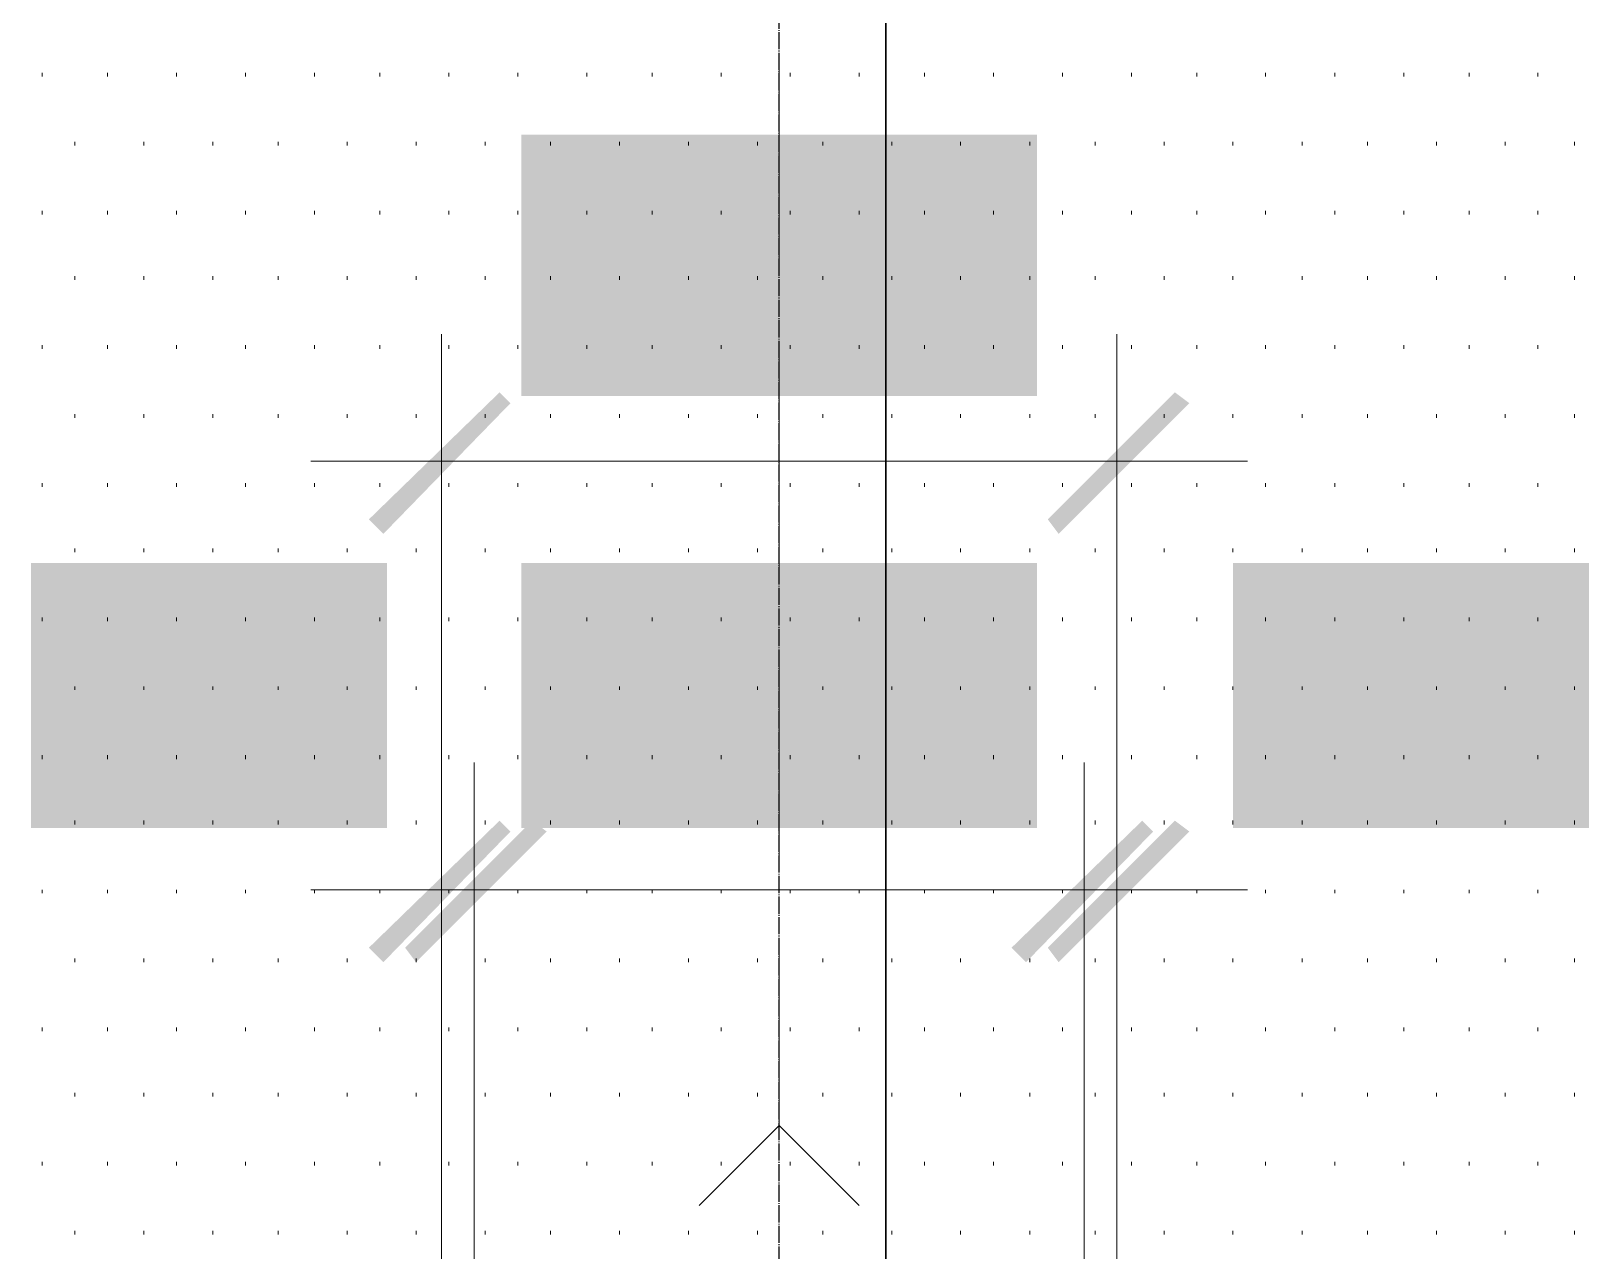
# Model space of a CAD drawing. Header units: millimetres. Extents: x -383313 to -161684, y -117025 to 99224.
# Drawn here: x -326386 to -324570, y -16726 to -15304 of the extents above; entities that cross this region are included whole.
import ezdxf

# ---------------------------------------------------------------- set-up
doc = ezdxf.new("R2010")
doc.units = ezdxf.units.MM
doc.header["$MEASUREMENT"] = 0
doc.linetypes.add('PS-GOST2.303 5', pattern=[24, 20, -1.5, 1, -1.5])
doc.layers.add('001__КОНСТРУКТИВ__Стены наружные', color=7, linetype='Continuous', lineweight=30)
for name, color, linetype in [('PDF_Geometry', 7, 'Continuous'), ('PDF_Solid Fills', 7, 'Continuous'), ('PS_Оси', 5, 'PS-GOST2.303 5')]:
    doc.layers.add(name, color=color, linetype=linetype)

# ---------------------------------------------------------------- blocks, each defined once
blk = doc.blocks.new('A$Cf5759c35')
at = {"layer": 'PDF_Solid Fills'}
for points in [[(32943.6, 2815.2), (32943.6, 2815.2), (32922.5, 2815.2), (32914, 2810.9), (32909.8, 2810.9), (32901.3, 2806.7), (32897.1, 2802.5), (32892.8, 2798.2), (32888.6, 2794), (32947.9, 2789.8), (32952.1, 2789.8), (32960.6, 2789.8), (32964.8, 2785.5), (32969, 2785.5), (32977.5, 2781.3), (32981.7, 2777.1), (32981.7, 2772.8), (32986, 2768.6), (32990.2, 2760.1), (32994.4, 2755.9), (32994.4, 2747.4), (32994.4, 2743.2), (32994.4, 2734.7), (32994.4, 2730.5), (32994.4, 2722), (32994.4, 2713.6), (32990.2, 2709.3), (32990.2, 2700.9), (32986, 2696.6), (32981.7, 2692.4), (32977.5, 2688.2), (32973.3, 2683.9), (32998.7, 2683.9), (32998.7, 2675.5), (32998.7, 2675.5), (32998.7, 2667), (32998.7, 2658.5), (32998.7, 2654.3), (32994.4, 2645.8), (32994.4, 2637.4), (32994.4, 2637.4), (32990.2, 2628.9), (32990.2, 2620.4), (32986, 2616.2), (32981.7, 2612), (32981.7, 2607.7), (32977.5, 2603.5), (32969, 2595), (32964.8, 2590.8), (32960.6, 2590.8), (32956.3, 2586.6), (32947.9, 2586.6), (32939.4, 2586.6), (32998.7, 2582.3), (33002.9, 2586.6), (33007.1, 2595), (33011.4, 2599.3), (33011.4, 2607.7), (33015.6, 2612), (33019.8, 2620.4), (33019.8, 2620.4), (33019.8, 2624.7), (33024.1, 2628.9), (33024.1, 2637.4), (33024.1, 2641.6), (33028.3, 2650.1), (33028.3, 2654.3), (33028.3, 2662.8), (33028.3, 2671.2), (33028.3, 2679.7), (33028.3, 2688.2), (33028.3, 2696.6), (33028.3, 2696.6), (33028.3, 2705.1), (33028.3, 2713.6), (33028.3, 2722), (33028.3, 2730.5), (33028.3, 2739), (33024.1, 2743.2), (33024.1, 2751.7), (33024.1, 2755.9), (33019.8, 2760.1), (33019.8, 2764.4), (33019.8, 2768.6), (33015.6, 2772.8), (33011.4, 2781.3), (33007.1, 2785.5), (33002.9, 2789.8), (32998.7, 2794), (32994.4, 2798.2), (32990.2, 2802.5), (32981.7, 2806.7), (32977.5, 2810.9), (32969, 2810.9), (32964.8, 2815.2), (32956.3, 2815.2), (32952.1, 2815.2)], [(33142.6, 2815.2), (33142.6, 2815.2), (33117.2, 2815.2), (33113, 2810.9), (33108.7, 2810.9), (33100.3, 2806.7), (33096, 2802.5), (33096, 2802.5), (33091.8, 2798.2), (33087.6, 2789.8), (33142.6, 2789.8), (33142.6, 2789.8), (33151.1, 2789.8), (33155.3, 2789.8), (33163.8, 2785.5), (33168, 2781.3), (33172.2, 2777.1), (33176.5, 2768.6), (33176.5, 2768.6), (33180.7, 2764.4), (33180.7, 2760.1), (33184.9, 2755.9), (33184.9, 2751.7), (33184.9, 2747.4), (33189.2, 2739), (33189.2, 2730.5), (33189.2, 2726.3), (33189.2, 2717.8), (33189.2, 2709.3), (33189.2, 2696.6), (33189.2, 2688.2), (33189.2, 2688.2), (33189.2, 2675.5), (33189.2, 2667), (33189.2, 2658.5), (33189.2, 2650.1), (33189.2, 2645.8), (33189.2, 2637.4), (33184.9, 2628.9), (33184.9, 2624.7), (33184.9, 2620.4), (33180.7, 2616.2), (33180.7, 2612), (33176.5, 2607.7), (33176.5, 2603.5), (33172.2, 2599.3), (33163.8, 2595), (33159.5, 2590.8), (33155.3, 2586.6), (33146.8, 2586.6), (33142.6, 2586.6), (33087.6, 2582.3), (33091.8, 2578.1), (33096, 2573.9), (33100.3, 2569.6), (33108.7, 2569.6), (33113, 2565.4), (33121.4, 2565.4), (33125.7, 2561.2), (33134.1, 2561.2), (33142.6, 2561.2), (33142.6, 2561.2), (33151.1, 2561.2), (33155.3, 2561.2), (33163.8, 2565.4), (33168, 2565.4), (33176.5, 2569.6), (33180.7, 2573.9), (33184.9, 2573.9), (33189.2, 2578.1), (33193.4, 2582.3), (33197.6, 2586.6), (33201.9, 2590.8), (33206.1, 2599.3), (33206.1, 2603.5), (33210.3, 2612), (33214.6, 2616.2), (33214.6, 2620.4), (33214.6, 2624.7), (33218.8, 2628.9), (33218.8, 2637.4), (33218.8, 2641.6), (33218.8, 2650.1), (33223, 2658.5), (33223, 2662.8), (33223, 2671.2), (33223, 2679.7), (33223, 2688.2), (33223, 2692.4), (33223, 2700.9), (33223, 2709.3), (33223, 2717.8), (33223, 2722), (33218.8, 2730.5), (33218.8, 2734.7), (33218.8, 2743.2), (33218.8, 2747.4), (33214.6, 2755.9), (33214.6, 2760.1), (33210.3, 2768.6), (33206.1, 2772.8), (33206.1, 2781.3), (33201.9, 2785.5), (33201.9, 2785.5), (33197.6, 2789.8), (33193.4, 2794), (33189.2, 2802.5), (33180.7, 2806.7), (33176.5, 2806.7), (33176.5, 2810.9), (33168, 2810.9), (33163.8, 2815.2), (33155.3, 2815.2), (33146.8, 2815.2)], [(32833.6, 2810.9), (32672.7, 2810.9), (32672.7, 2781.3), (32795.5, 2781.3), (32791.2, 2781.3), (32791.2, 2777.1), (32787, 2772.8), (32782.8, 2764.4), (32778.5, 2760.1), (32774.3, 2755.9), (32770.1, 2747.4), (32765.8, 2743.2), (32761.6, 2739), (32757.4, 2730.5), (32753.1, 2722), (32748.9, 2717.8), (32748.9, 2713.6), (32744.7, 2709.3), (32744.7, 2700.9), (32740.4, 2696.6), (32736.2, 2688.2), (32736.2, 2683.9), (32732, 2675.5), (32727.7, 2671.2), (32727.7, 2662.8), (32723.5, 2658.5), (32723.5, 2650.1), (32719.3, 2641.6), (32719.3, 2637.4), (32719.3, 2633.1), (32715, 2624.7), (32715, 2616.2), (32710.8, 2612), (32710.8, 2603.5), (32710.8, 2595), (32710.8, 2590.8), (32706.6, 2582.3), (32706.6, 2578.1), (32706.6, 2569.6), (32706.6, 2565.4), (32740.4, 2565.4), (32740.4, 2565.4), (32740.4, 2573.9), (32740.4, 2582.3), (32740.4, 2586.6), (32740.4, 2595), (32744.7, 2603.5), (32744.7, 2607.7), (32744.7, 2616.2), (32748.9, 2620.4), (32748.9, 2628.9), (32748.9, 2633.1), (32753.1, 2637.4), (32753.1, 2645.8), (32757.4, 2650.1), (32757.4, 2658.5), (32761.6, 2662.8), (32761.6, 2671.2), (32765.8, 2675.5), (32770.1, 2683.9), (32770.1, 2688.2), (32774.3, 2696.6), (32778.5, 2700.9), (32778.5, 2709.3), (32782.8, 2713.6), (32787, 2722), (32791.2, 2726.3), (32795.5, 2734.7), (32799.7, 2739), (32803.9, 2747.4), (32808.2, 2751.7), (32808.2, 2760.1), (32812.4, 2764.4), (32816.6, 2768.6), (32820.9, 2772.8), (32825.1, 2781.3), (32829.3, 2785.5), (32833.6, 2789.8)], [(32888.6, 2794), (32884.4, 2789.8), (32880.1, 2785.5), (32875.9, 2777.1), (32871.7, 2772.8), (32871.7, 2768.6), (32867.4, 2760.1), (32867.4, 2755.9), (32867.4, 2747.4), (32863.2, 2739), (32863.2, 2730.5), (32863.2, 2726.3), (32867.4, 2722), (32867.4, 2713.6), (32867.4, 2705.1), (32871.7, 2700.9), (32871.7, 2692.4), (32875.9, 2688.2), (32880.1, 2683.9), (32880.1, 2675.5), (32884.4, 2671.2), (32947.9, 2675.5), (32939.4, 2675.5), (32935.2, 2679.7), (32926.7, 2679.7), (32922.5, 2683.9), (32918.2, 2688.2), (32909.8, 2692.4), (32909.8, 2692.4), (32905.5, 2696.6), (32901.3, 2705.1), (32901.3, 2709.3), (32897.1, 2717.8), (32897.1, 2722), (32897.1, 2730.5), (32897.1, 2739), (32897.1, 2743.2), (32901.3, 2751.7), (32901.3, 2755.9), (32905.5, 2764.4), (32905.5, 2768.6), (32909.8, 2772.8), (32918.2, 2781.3), (32922.5, 2785.5), (32926.7, 2785.5), (32935.2, 2789.8), (32939.4, 2789.8), (32947.9, 2789.8)], [(33087.6, 2789.8), (33083.3, 2785.5), (33079.1, 2781.3), (33074.9, 2772.8), (33070.6, 2768.6), (33070.6, 2760.1), (33066.4, 2760.1), (33066.4, 2751.7), (33066.4, 2747.4), (33062.2, 2739), (33062.2, 2734.7), (33062.2, 2726.3), (33062.2, 2722), (33062.2, 2713.6), (33062.2, 2705.1), (33057.9, 2696.6), (33057.9, 2688.2), (33057.9, 2683.9), (33057.9, 2675.5), (33062.2, 2667), (33062.2, 2658.5), (33062.2, 2650.1), (33062.2, 2641.6), (33062.2, 2637.4), (33066.4, 2628.9), (33066.4, 2624.7), (33070.6, 2616.2), (33070.6, 2612), (33074.9, 2607.7), (33074.9, 2599.3), (33079.1, 2595), (33083.3, 2590.8), (33083.3, 2586.6), (33087.6, 2582.3), (33142.6, 2586.6), (33138.4, 2586.6), (33134.1, 2586.6), (33125.7, 2590.8), (33121.4, 2590.8), (33117.2, 2595), (33108.7, 2599.3), (33104.5, 2607.7), (33104.5, 2607.7), (33104.5, 2612), (33100.3, 2616.2), (33100.3, 2620.4), (33096, 2624.7), (33096, 2633.1), (33096, 2637.4), (33091.8, 2645.8), (33091.8, 2654.3), (33091.8, 2662.8), (33091.8, 2671.2), (33091.8, 2679.7), (33091.8, 2688.2), (33091.8, 2696.6), (33091.8, 2705.1), (33091.8, 2713.6), (33091.8, 2722), (33091.8, 2730.5), (33096, 2734.7), (33096, 2743.2), (33096, 2747.4), (33100.3, 2755.9), (33100.3, 2760.1), (33104.5, 2764.4), (33104.5, 2768.6), (33108.7, 2772.8), (33113, 2777.1), (33117.2, 2781.3), (33121.4, 2785.5), (33125.7, 2789.8), (33134.1, 2789.8), (33142.6, 2789.8)], [(32973.3, 2683.9), (32964.8, 2679.7), (32952.1, 2679.7), (32947.9, 2675.5), (32884.4, 2671.2), (32888.6, 2671.2), (32897.1, 2667), (32901.3, 2662.8), (32905.5, 2658.5), (32914, 2654.3), (32918.2, 2654.3), (32926.7, 2650.1), (32930.9, 2650.1), (32939.4, 2650.1), (32939.4, 2650.1), (32947.9, 2650.1), (32956.3, 2650.1), (32960.6, 2654.3), (32969, 2654.3), (32973.3, 2658.5), (32973.3, 2658.5), (32981.7, 2662.8), (32986, 2667), (32990.2, 2671.2), (32994.4, 2675.5), (32998.7, 2683.9)], [(32897.1, 2624.7), (32871.7, 2624.7), (32871.7, 2612), (32875.9, 2603.5), (32875.9, 2599.3), (32880.1, 2590.8), (32884.4, 2586.6), (32888.6, 2582.3), (32892.8, 2578.1), (32892.8, 2573.9), (32901.3, 2569.6), (32905.5, 2569.6), (32909.8, 2565.4), (32918.2, 2565.4), (32926.7, 2561.2), (32930.9, 2561.2), (32939.4, 2561.2), (32943.6, 2561.2), (32952.1, 2561.2), (32956.3, 2561.2), (32964.8, 2565.4), (32969, 2565.4), (32977.5, 2569.6), (32981.7, 2573.9), (32990.2, 2573.9), (32994.4, 2578.1), (32998.7, 2582.3), (32939.4, 2586.6), (32939.4, 2586.6), (32930.9, 2586.6), (32922.5, 2590.8), (32918.2, 2590.8), (32914, 2595), (32909.8, 2599.3), (32905.5, 2603.5), (32901.3, 2612), (32901.3, 2616.2)], [(32240.9, 2311.4), (32215.5, 2311.4), (32101.2, 2150.5), (32101.2, 2120.9), (32211.3, 2120.9), (32211.3, 2061.6), (32240.9, 2061.6), (32240.9, 2120.9), (32274.8, 2120.9), (32274.8, 2150.5), (32240.9, 2150.5), (32130.8, 2150.5), (32211.3, 2260.6)], [(32240.9, 2311.4), (32211.3, 2260.6), (32211.3, 2150.5), (32130.8, 2150.5), (32240.9, 2150.5)], [(32389.1, 2311.4), (32389.1, 2311.4), (32363.7, 2311.4), (32359.4, 2307.2), (32355.2, 2307.2), (32346.7, 2302.9), (32342.5, 2298.7), (32342.5, 2298.7), (32338.3, 2294.5), (32334, 2286), (32389.1, 2286), (32389.1, 2286), (32397.5, 2286), (32401.8, 2286), (32410.2, 2281.8), (32414.5, 2277.5), (32418.7, 2273.3), (32422.9, 2264.8), (32422.9, 2264.8), (32427.2, 2260.6), (32427.2, 2256.4), (32431.4, 2252.1), (32431.4, 2247.9), (32431.4, 2243.7), (32435.6, 2235.2), (32435.6, 2226.7), (32435.6, 2222.5), (32435.6, 2214), (32435.6, 2205.6), (32435.6, 2192.9), (32435.6, 2184.4), (32435.6, 2184.4), (32435.6, 2171.7), (32435.6, 2163.2), (32435.6, 2154.8), (32435.6, 2146.3), (32435.6, 2142.1), (32435.6, 2133.6), (32431.4, 2125.1), (32431.4, 2120.9), (32431.4, 2116.7), (32427.2, 2112.4), (32427.2, 2108.2), (32422.9, 2104), (32422.9, 2099.7), (32418.7, 2095.5), (32410.2, 2091.3), (32406, 2087), (32401.8, 2082.8), (32393.3, 2082.8), (32389.1, 2082.8), (32334, 2078.6), (32338.3, 2074.3), (32342.5, 2070.1), (32346.7, 2065.9), (32355.2, 2065.9), (32359.4, 2061.6), (32367.9, 2061.6), (32372.1, 2057.4), (32380.6, 2057.4), (32389.1, 2057.4), (32389.1, 2057.4), (32397.5, 2057.4), (32401.8, 2057.4), (32410.2, 2061.6), (32414.5, 2061.6), (32422.9, 2065.9), (32427.2, 2070.1), (32431.4, 2070.1), (32435.6, 2074.3), (32439.9, 2078.6), (32444.1, 2082.8), (32448.3, 2087), (32452.6, 2095.5), (32452.6, 2099.7), (32456.8, 2108.2), (32461, 2112.4), (32461, 2116.7), (32461, 2120.9), (32465.3, 2125.1), (32465.3, 2133.6), (32465.3, 2137.8), (32465.3, 2146.3), (32469.5, 2154.8), (32469.5, 2159), (32469.5, 2167.5), (32469.5, 2175.9), (32469.5, 2184.4), (32469.5, 2188.6), (32469.5, 2197.1), (32469.5, 2205.6), (32469.5, 2214), (32469.5, 2218.3), (32465.3, 2226.7), (32465.3, 2231), (32465.3, 2239.4), (32465.3, 2243.7), (32461, 2252.1), (32461, 2256.4), (32456.8, 2264.8), (32452.6, 2269.1), (32452.6, 2277.5), (32448.3, 2281.8), (32448.3, 2281.8), (32444.1, 2286), (32439.9, 2290.2), (32435.6, 2298.7), (32427.2, 2302.9), (32422.9, 2302.9), (32422.9, 2307.2), (32414.5, 2307.2), (32410.2, 2311.4), (32401.8, 2311.4), (32393.3, 2311.4)], [(32833.6, 2307.2), (32672.7, 2307.2), (32672.7, 2277.5), (32795.5, 2277.5), (32791.2, 2277.5), (32791.2, 2273.3), (32787, 2269.1), (32782.8, 2260.6), (32778.5, 2256.4), (32774.3, 2252.1), (32770.1, 2243.7), (32765.8, 2239.4), (32761.6, 2235.2), (32757.4, 2226.7), (32753.1, 2218.3), (32748.9, 2214), (32748.9, 2209.8), (32744.7, 2205.6), (32744.7, 2197.1), (32740.4, 2192.9), (32736.2, 2184.4), (32736.2, 2180.2), (32732, 2171.7), (32727.7, 2167.5), (32727.7, 2159), (32723.5, 2154.8), (32723.5, 2146.3), (32719.3, 2137.8), (32719.3, 2133.6), (32719.3, 2129.4), (32715, 2120.9), (32715, 2112.4), (32710.8, 2108.2), (32710.8, 2099.7), (32710.8, 2091.3), (32710.8, 2087), (32706.6, 2078.6), (32706.6, 2074.3), (32706.6, 2065.9), (32706.6, 2061.6), (32740.4, 2061.6), (32740.4, 2061.6), (32740.4, 2070.1), (32740.4, 2078.6), (32740.4, 2082.8), (32740.4, 2091.3), (32744.7, 2099.7), (32744.7, 2104), (32744.7, 2112.4), (32748.9, 2116.7), (32748.9, 2125.1), (32748.9, 2129.4), (32753.1, 2133.6), (32753.1, 2142.1), (32757.4, 2146.3), (32757.4, 2154.8), (32761.6, 2159), (32761.6, 2167.5), (32765.8, 2171.7), (32770.1, 2180.2), (32770.1, 2184.4), (32774.3, 2192.9), (32778.5, 2197.1), (32778.5, 2205.6), (32782.8, 2209.8), (32787, 2218.3), (32791.2, 2222.5), (32795.5, 2231), (32799.7, 2235.2), (32803.9, 2243.7), (32808.2, 2247.9), (32808.2, 2256.4), (32812.4, 2260.6), (32816.6, 2264.8), (32820.9, 2269.1), (32825.1, 2277.5), (32829.3, 2281.8), (32833.6, 2286)], [(32981.7, 2311.4), (32960.6, 2311.4), (32956.3, 2307.2), (32952.1, 2302.9), (32947.9, 2294.5), (32943.6, 2290.2), (32939.4, 2286), (32935.2, 2277.5), (32930.9, 2277.5), (32922.5, 2273.3), (32918.2, 2269.1), (32914, 2264.8), (32905.5, 2260.6), (32947.9, 2256.4), (32947.9, 2061.6), (32981.7, 2061.6)], [(33142.6, 2311.4), (33142.6, 2311.4), (33117.2, 2311.4), (33113, 2307.2), (33108.7, 2307.2), (33100.3, 2302.9), (33096, 2298.7), (33096, 2298.7), (33091.8, 2294.5), (33087.6, 2286), (33142.6, 2286), (33142.6, 2286), (33151.1, 2286), (33155.3, 2286), (33163.8, 2281.8), (33168, 2277.5), (33172.2, 2273.3), (33176.5, 2264.8), (33176.5, 2264.8), (33180.7, 2260.6), (33180.7, 2256.4), (33184.9, 2252.1), (33184.9, 2247.9), (33184.9, 2243.7), (33189.2, 2235.2), (33189.2, 2226.7), (33189.2, 2222.5), (33189.2, 2214), (33189.2, 2205.6), (33189.2, 2192.9), (33189.2, 2184.4), (33189.2, 2184.4), (33189.2, 2171.7), (33189.2, 2163.2), (33189.2, 2154.8), (33189.2, 2146.3), (33189.2, 2142.1), (33189.2, 2133.6), (33184.9, 2125.1), (33184.9, 2120.9), (33184.9, 2116.7), (33180.7, 2112.4), (33180.7, 2108.2), (33176.5, 2104), (33176.5, 2099.7), (33172.2, 2095.5), (33163.8, 2091.3), (33159.5, 2087), (33155.3, 2082.8), (33146.8, 2082.8), (33142.6, 2082.8), (33087.6, 2078.6), (33091.8, 2074.3), (33096, 2070.1), (33100.3, 2065.9), (33108.7, 2065.9), (33113, 2061.6), (33121.4, 2061.6), (33125.7, 2057.4), (33134.1, 2057.4), (33142.6, 2057.4), (33142.6, 2057.4), (33151.1, 2057.4), (33155.3, 2057.4), (33163.8, 2061.6), (33168, 2061.6), (33176.5, 2065.9), (33180.7, 2070.1), (33184.9, 2070.1), (33189.2, 2074.3), (33193.4, 2078.6), (33197.6, 2082.8), (33201.9, 2087), (33206.1, 2095.5), (33206.1, 2099.7), (33210.3, 2108.2), (33214.6, 2112.4), (33214.6, 2116.7), (33214.6, 2120.9), (33218.8, 2125.1), (33218.8, 2133.6), (33218.8, 2137.8), (33218.8, 2146.3), (33223, 2154.8), (33223, 2159), (33223, 2167.5), (33223, 2175.9), (33223, 2184.4), (33223, 2188.6), (33223, 2197.1), (33223, 2205.6), (33223, 2214), (33223, 2218.3), (33218.8, 2226.7), (33218.8, 2231), (33218.8, 2239.4), (33218.8, 2243.7), (33214.6, 2252.1), (33214.6, 2256.4), (33210.3, 2264.8), (33206.1, 2269.1), (33206.1, 2277.5), (33201.9, 2281.8), (33201.9, 2281.8), (33197.6, 2286), (33193.4, 2290.2), (33189.2, 2298.7), (33180.7, 2302.9), (33176.5, 2302.9), (33176.5, 2307.2), (33168, 2307.2), (33163.8, 2311.4), (33155.3, 2311.4), (33146.8, 2311.4)], [(33637.9, 2311.4), (33612.5, 2311.4), (33498.2, 2150.5), (33498.2, 2120.9), (33608.3, 2120.9), (33608.3, 2061.6), (33637.9, 2061.6), (33637.9, 2120.9), (33671.8, 2120.9), (33671.8, 2150.5), (33637.9, 2150.5), (33527.8, 2150.5), (33608.3, 2260.6)], [(33637.9, 2311.4), (33608.3, 2260.6), (33608.3, 2150.5), (33527.8, 2150.5), (33637.9, 2150.5)], [(33786.1, 2311.4), (33786.1, 2311.4), (33760.7, 2311.4), (33756.4, 2307.2), (33752.2, 2307.2), (33743.7, 2302.9), (33739.5, 2298.7), (33739.5, 2298.7), (33735.3, 2294.5), (33731, 2286), (33786.1, 2286), (33786.1, 2286), (33794.5, 2286), (33798.8, 2286), (33807.2, 2281.8), (33811.5, 2277.5), (33815.7, 2273.3), (33819.9, 2264.8), (33819.9, 2264.8), (33824.2, 2260.6), (33824.2, 2256.4), (33828.4, 2252.1), (33828.4, 2247.9), (33828.4, 2243.7), (33832.6, 2235.2), (33832.6, 2226.7), (33832.6, 2222.5), (33832.6, 2214), (33832.6, 2205.6), (33832.6, 2192.9), (33832.6, 2184.4), (33832.6, 2184.4), (33832.6, 2171.7), (33832.6, 2163.2), (33832.6, 2154.8), (33832.6, 2146.3), (33832.6, 2142.1), (33832.6, 2133.6), (33828.4, 2125.1), (33828.4, 2120.9), (33828.4, 2116.7), (33824.2, 2112.4), (33824.2, 2108.2), (33819.9, 2104), (33819.9, 2099.7), (33815.7, 2095.5), (33807.2, 2091.3), (33803, 2087), (33798.8, 2082.8), (33790.3, 2082.8), (33786.1, 2082.8), (33731, 2078.6), (33735.3, 2074.3), (33739.5, 2070.1), (33743.7, 2065.9), (33752.2, 2065.9), (33756.4, 2061.6), (33764.9, 2061.6), (33769.1, 2057.4), (33777.6, 2057.4), (33786.1, 2057.4), (33786.1, 2057.4), (33794.5, 2057.4), (33798.8, 2057.4), (33807.2, 2061.6), (33811.5, 2061.6), (33819.9, 2065.9), (33824.2, 2070.1), (33828.4, 2070.1), (33832.6, 2074.3), (33836.9, 2078.6), (33841.1, 2082.8), (33845.3, 2087), (33849.6, 2095.5), (33849.6, 2099.7), (33853.8, 2108.2), (33858, 2112.4), (33858, 2116.7), (33858, 2120.9), (33862.3, 2125.1), (33862.3, 2133.6), (33862.3, 2137.8), (33862.3, 2146.3), (33866.5, 2154.8), (33866.5, 2159), (33866.5, 2167.5), (33866.5, 2175.9), (33866.5, 2184.4), (33866.5, 2188.6), (33866.5, 2197.1), (33866.5, 2205.6), (33866.5, 2214), (33866.5, 2218.3), (33862.3, 2226.7), (33862.3, 2231), (33862.3, 2239.4), (33862.3, 2243.7), (33858, 2252.1), (33858, 2256.4), (33853.8, 2264.8), (33849.6, 2269.1), (33849.6, 2277.5), (33845.3, 2281.8), (33845.3, 2281.8), (33841.1, 2286), (33836.9, 2290.2), (33832.6, 2298.7), (33824.2, 2302.9), (33819.9, 2302.9), (33819.9, 2307.2), (33811.5, 2307.2), (33807.2, 2311.4), (33798.8, 2311.4), (33790.3, 2311.4)], [(32334, 2286), (32329.8, 2281.8), (32325.6, 2277.5), (32321.3, 2269.1), (32317.1, 2264.8), (32317.1, 2256.4), (32312.9, 2256.4), (32312.9, 2247.9), (32312.9, 2243.7), (32308.6, 2235.2), (32308.6, 2231), (32308.6, 2222.5), (32308.6, 2218.3), (32308.6, 2209.8), (32308.6, 2201.3), (32304.4, 2192.9), (32304.4, 2184.4), (32304.4, 2180.2), (32304.4, 2171.7), (32308.6, 2163.2), (32308.6, 2154.8), (32308.6, 2146.3), (32308.6, 2137.8), (32308.6, 2133.6), (32312.9, 2125.1), (32312.9, 2120.9), (32317.1, 2112.4), (32317.1, 2108.2), (32321.3, 2104), (32321.3, 2095.5), (32325.6, 2091.3), (32329.8, 2087), (32329.8, 2082.8), (32334, 2078.6), (32389.1, 2082.8), (32384.8, 2082.8), (32380.6, 2082.8), (32372.1, 2087), (32367.9, 2087), (32363.7, 2091.3), (32355.2, 2095.5), (32351, 2104), (32351, 2104), (32351, 2108.2), (32346.7, 2112.4), (32346.7, 2116.7), (32342.5, 2120.9), (32342.5, 2129.4), (32342.5, 2133.6), (32338.3, 2142.1), (32338.3, 2150.5), (32338.3, 2159), (32338.3, 2167.5), (32338.3, 2175.9), (32338.3, 2184.4), (32338.3, 2192.9), (32338.3, 2201.3), (32338.3, 2209.8), (32338.3, 2218.3), (32338.3, 2226.7), (32342.5, 2231), (32342.5, 2239.4), (32342.5, 2243.7), (32346.7, 2252.1), (32346.7, 2256.4), (32351, 2260.6), (32351, 2264.8), (32355.2, 2269.1), (32359.4, 2273.3), (32363.7, 2277.5), (32367.9, 2281.8), (32372.1, 2286), (32380.6, 2286), (32389.1, 2286)], [(33087.6, 2286), (33083.3, 2281.8), (33079.1, 2277.5), (33074.9, 2269.1), (33070.6, 2264.8), (33070.6, 2256.4), (33066.4, 2256.4), (33066.4, 2247.9), (33066.4, 2243.7), (33062.2, 2235.2), (33062.2, 2231), (33062.2, 2222.5), (33062.2, 2218.3), (33062.2, 2209.8), (33062.2, 2201.3), (33057.9, 2192.9), (33057.9, 2184.4), (33057.9, 2180.2), (33057.9, 2171.7), (33062.2, 2163.2), (33062.2, 2154.8), (33062.2, 2146.3), (33062.2, 2137.8), (33062.2, 2133.6), (33066.4, 2125.1), (33066.4, 2120.9), (33070.6, 2112.4), (33070.6, 2108.2), (33074.9, 2104), (33074.9, 2095.5), (33079.1, 2091.3), (33083.3, 2087), (33083.3, 2082.8), (33087.6, 2078.6), (33142.6, 2082.8), (33138.4, 2082.8), (33134.1, 2082.8), (33125.7, 2087), (33121.4, 2087), (33117.2, 2091.3), (33108.7, 2095.5), (33104.5, 2104), (33104.5, 2104), (33104.5, 2108.2), (33100.3, 2112.4), (33100.3, 2116.7), (33096, 2120.9), (33096, 2129.4), (33096, 2133.6), (33091.8, 2142.1), (33091.8, 2150.5), (33091.8, 2159), (33091.8, 2167.5), (33091.8, 2175.9), (33091.8, 2184.4), (33091.8, 2192.9), (33091.8, 2201.3), (33091.8, 2209.8), (33091.8, 2218.3), (33091.8, 2226.7), (33096, 2231), (33096, 2239.4), (33096, 2243.7), (33100.3, 2252.1), (33100.3, 2256.4), (33104.5, 2260.6), (33104.5, 2264.8), (33108.7, 2269.1), (33113, 2273.3), (33117.2, 2277.5), (33121.4, 2281.8), (33125.7, 2286), (33134.1, 2286), (33142.6, 2286)], [(33731, 2286), (33726.8, 2281.8), (33722.6, 2277.5), (33718.3, 2269.1), (33714.1, 2264.8), (33714.1, 2256.4), (33709.9, 2256.4), (33709.9, 2247.9), (33709.9, 2243.7), (33705.6, 2235.2), (33705.6, 2231), (33705.6, 2222.5), (33705.6, 2218.3), (33705.6, 2209.8), (33705.6, 2201.3), (33701.4, 2192.9), (33701.4, 2184.4), (33701.4, 2180.2), (33701.4, 2171.7), (33705.6, 2163.2), (33705.6, 2154.8), (33705.6, 2146.3), (33705.6, 2137.8), (33705.6, 2133.6), (33709.9, 2125.1), (33709.9, 2120.9), (33714.1, 2112.4), (33714.1, 2108.2), (33718.3, 2104), (33718.3, 2095.5), (33722.6, 2091.3), (33726.8, 2087), (33726.8, 2082.8), (33731, 2078.6), (33786.1, 2082.8), (33781.8, 2082.8), (33777.6, 2082.8), (33769.1, 2087), (33764.9, 2087), (33760.7, 2091.3), (33752.2, 2095.5), (33748, 2104), (33748, 2104), (33748, 2108.2), (33743.7, 2112.4), (33743.7, 2116.7), (33739.5, 2120.9), (33739.5, 2129.4), (33739.5, 2133.6), (33735.3, 2142.1), (33735.3, 2150.5), (33735.3, 2159), (33735.3, 2167.5), (33735.3, 2175.9), (33735.3, 2184.4), (33735.3, 2192.9), (33735.3, 2201.3), (33735.3, 2209.8), (33735.3, 2218.3), (33735.3, 2226.7), (33739.5, 2231), (33739.5, 2239.4), (33739.5, 2243.7), (33743.7, 2252.1), (33743.7, 2256.4), (33748, 2260.6), (33748, 2264.8), (33752.2, 2269.1), (33756.4, 2273.3), (33760.7, 2277.5), (33764.9, 2281.8), (33769.1, 2286), (33777.6, 2286), (33786.1, 2286)], [(32905.5, 2260.6), (32901.3, 2256.4), (32897.1, 2252.1), (32888.6, 2247.9), (32888.6, 2218.3), (32888.6, 2222.5), (32897.1, 2222.5), (32901.3, 2226.7), (32905.5, 2226.7), (32914, 2231), (32922.5, 2235.2), (32922.5, 2235.2), (32926.7, 2239.4), (32935.2, 2243.7), (32939.4, 2247.9), (32943.6, 2252.1), (32947.9, 2256.4)]]:
    blk.add_hatch(color=8, dxfattribs=at).paths.add_polyline_path(points)
at = {"layer": 'PDF_Geometry', "color": 8, "lineweight": 13}
for points in [[(32947.9, 2933.7), (32947.9, 2683.9)], [(32554.2, 2607.7), (32554.2, 1147.2), (32554.2, 2108.2)], [(33341.6, 2607.7), (33341.6, 1147.2), (33341.6, 2108.2)], [(32947.9, 2582.3), (32947.9, 2332.6)], [(32401.8, 2459.6), (33494, 2459.6)], [(32947.9, 2235.2), (32947.9, 1985.4)], [(32744.7, 1960), (32592.3, 1960), (32554.2, 1960), (32401.8, 1960)], [(33451.6, 1960), (32592.3, 1960), (32444.1, 1960)], [(33494, 1960), (33341.6, 1960), (33303.5, 1960), (33151.1, 1960)], [(32947.9, 1883.8), (32947.9, 1684.9)], [(33041, 1591.7), (32947.9, 1684.9), (32854.7, 1591.7)]]:
    blk.add_lwpolyline(points, dxfattribs=at)
at = {"layer": 'PDF_Geometry', "color": 8, "lineweight": 9}
for points in [[(32088.5, 2908.3), (32088.5, 2912.5)], [(32164.7, 2908.3), (32164.7, 2912.5)], [(32245.1, 2908.3), (32245.1, 2912.5)], [(32325.6, 2908.3), (32325.6, 2912.5)], [(32406, 2908.3), (32406, 2912.5)], [(32482.2, 2908.3), (32482.2, 2912.5)], [(32562.6, 2908.3), (32562.6, 2912.5)], [(32643.1, 2908.3), (32643.1, 2912.5)], [(32723.5, 2908.3), (32723.5, 2912.5)], [(32799.7, 2908.3), (32799.7, 2912.5)], [(32880.1, 2908.3), (32880.1, 2912.5)], [(32960.6, 2908.3), (32960.6, 2912.5)], [(33041, 2908.3), (33041, 2912.5)], [(33117.2, 2908.3), (33117.2, 2912.5)], [(33197.6, 2908.3), (33197.6, 2912.5)], [(33278.1, 2908.3), (33278.1, 2912.5)], [(33358.5, 2908.3), (33358.5, 2912.5)], [(33434.7, 2908.3), (33434.7, 2912.5)], [(33515.1, 2908.3), (33515.1, 2912.5)], [(33595.6, 2908.3), (33595.6, 2912.5)], [(33676, 2908.3), (33676, 2912.5)], [(33752.2, 2908.3), (33752.2, 2912.5)], [(33832.6, 2908.3), (33832.6, 2912.5)], [(32126.6, 2827.9), (32126.6, 2832.1)], [(32207, 2827.9), (32207, 2832.1)], [(32287.5, 2827.9), (32287.5, 2832.1)], [(32363.7, 2827.9), (32363.7, 2832.1)], [(32444.1, 2827.9), (32444.1, 2832.1)], [(32524.5, 2827.9), (32524.5, 2832.1)], [(32605, 2827.9), (32605, 2832.1)], [(32681.2, 2827.9), (32681.2, 2832.1)], [(32761.6, 2827.9), (32761.6, 2832.1)], [(32842, 2827.9), (32842, 2832.1)], [(32922.5, 2827.9), (32922.5, 2832.1)], [(32998.7, 2827.9), (32998.7, 2832.1)], [(33079.1, 2827.9), (33079.1, 2832.1)], [(33159.5, 2827.9), (33159.5, 2832.1)], [(33240, 2827.9), (33240, 2832.1)], [(33316.2, 2827.9), (33316.2, 2832.1)], [(33396.6, 2827.9), (33396.6, 2832.1)], [(33477, 2827.9), (33477, 2832.1)], [(33557.5, 2827.9), (33557.5, 2832.1)], [(33633.7, 2827.9), (33633.7, 2832.1)], [(33714.1, 2827.9), (33714.1, 2832.1)], [(33794.5, 2827.9), (33794.5, 2832.1)], [(33875, 2827.9), (33875, 2832.1)], [(32088.5, 2747.4), (32088.5, 2751.7)], [(32164.7, 2747.4), (32164.7, 2751.7)], [(32245.1, 2747.4), (32245.1, 2751.7)], [(32325.6, 2747.4), (32325.6, 2751.7)], [(32406, 2747.4), (32406, 2751.7)], [(32482.2, 2747.4), (32482.2, 2751.7)], [(32562.6, 2747.4), (32562.6, 2751.7)], [(32643.1, 2747.4), (32643.1, 2751.7)], [(32723.5, 2747.4), (32723.5, 2751.7)], [(32799.7, 2747.4), (32799.7, 2751.7)], [(32880.1, 2747.4), (32880.1, 2751.7)], [(32960.6, 2747.4), (32960.6, 2751.7)], [(33041, 2747.4), (33041, 2751.7)], [(33117.2, 2747.4), (33117.2, 2751.7)], [(33197.6, 2747.4), (33197.6, 2751.7)], [(33278.1, 2747.4), (33278.1, 2751.7)], [(33358.5, 2747.4), (33358.5, 2751.7)], [(33434.7, 2747.4), (33434.7, 2751.7)], [(33515.1, 2747.4), (33515.1, 2751.7)], [(33595.6, 2747.4), (33595.6, 2751.7)], [(33676, 2747.4), (33676, 2751.7)], [(33752.2, 2747.4), (33752.2, 2751.7)], [(33832.6, 2747.4), (33832.6, 2751.7)], [(32126.6, 2671.2), (32126.6, 2675.5)], [(32207, 2671.2), (32207, 2675.5)], [(32287.5, 2671.2), (32287.5, 2675.5)], [(32363.7, 2671.2), (32363.7, 2675.5)], [(32444.1, 2671.2), (32444.1, 2675.5)], [(32524.5, 2671.2), (32524.5, 2675.5)], [(32605, 2671.2), (32605, 2675.5)], [(32681.2, 2671.2), (32681.2, 2675.5)], [(32761.6, 2671.2), (32761.6, 2675.5)], [(32842, 2671.2), (32842, 2675.5)], [(32922.5, 2671.2), (32922.5, 2675.5)], [(32998.7, 2671.2), (32998.7, 2675.5)], [(33079.1, 2671.2), (33079.1, 2675.5)], [(33159.5, 2671.2), (33159.5, 2675.5)], [(33240, 2671.2), (33240, 2675.5)], [(33316.2, 2671.2), (33316.2, 2675.5)], [(33396.6, 2671.2), (33396.6, 2675.5)], [(33477, 2671.2), (33477, 2675.5)], [(33557.5, 2671.2), (33557.5, 2675.5)], [(33633.7, 2671.2), (33633.7, 2675.5)], [(33714.1, 2671.2), (33714.1, 2675.5)], [(33794.5, 2671.2), (33794.5, 2675.5)], [(33875, 2671.2), (33875, 2675.5)], [(32088.5, 2590.8), (32088.5, 2595)], [(32164.7, 2590.8), (32164.7, 2595)], [(32245.1, 2590.8), (32245.1, 2595)], [(32325.6, 2590.8), (32325.6, 2595)], [(32406, 2590.8), (32406, 2595)], [(32482.2, 2590.8), (32482.2, 2595)], [(32562.6, 2590.8), (32562.6, 2595)], [(32643.1, 2590.8), (32643.1, 2595)], [(32723.5, 2590.8), (32723.5, 2595)], [(32799.7, 2590.8), (32799.7, 2595)], [(32880.1, 2590.8), (32880.1, 2595)], [(32960.6, 2590.8), (32960.6, 2595)], [(33041, 2590.8), (33041, 2595)], [(33117.2, 2590.8), (33117.2, 2595)], [(33197.6, 2590.8), (33197.6, 2595)], [(33278.1, 2590.8), (33278.1, 2595)], [(33358.5, 2590.8), (33358.5, 2595)], [(33434.7, 2590.8), (33434.7, 2595)], [(33515.1, 2590.8), (33515.1, 2595)], [(33595.6, 2590.8), (33595.6, 2595)], [(33676, 2590.8), (33676, 2595)], [(33752.2, 2590.8), (33752.2, 2595)], [(33832.6, 2590.8), (33832.6, 2595)], [(32126.6, 2510.4), (32126.6, 2514.6)], [(32207, 2510.4), (32207, 2514.6)], [(32287.5, 2510.4), (32287.5, 2514.6)], [(32363.7, 2510.4), (32363.7, 2514.6)], [(32444.1, 2510.4), (32444.1, 2514.6)], [(32524.5, 2510.4), (32524.5, 2514.6)], [(32605, 2510.4), (32605, 2514.6)], [(32681.2, 2510.4), (32681.2, 2514.6)], [(32761.6, 2510.4), (32761.6, 2514.6)], [(32842, 2510.4), (32842, 2514.6)], [(32922.5, 2510.4), (32922.5, 2514.6)], [(32998.7, 2510.4), (32998.7, 2514.6)], [(33079.1, 2510.4), (33079.1, 2514.6)], [(33159.5, 2510.4), (33159.5, 2514.6)], [(33240, 2510.4), (33240, 2514.6)], [(33316.2, 2510.4), (33316.2, 2514.6)], [(33396.6, 2510.4), (33396.6, 2514.6)], [(33477, 2510.4), (33477, 2514.6)], [(33557.5, 2510.4), (33557.5, 2514.6)], [(33633.7, 2510.4), (33633.7, 2514.6)], [(33714.1, 2510.4), (33714.1, 2514.6)], [(33794.5, 2510.4), (33794.5, 2514.6)], [(33875, 2510.4), (33875, 2514.6)], [(32088.5, 2429.9), (32088.5, 2434.2)], [(32164.7, 2429.9), (32164.7, 2434.2)], [(32245.1, 2429.9), (32245.1, 2434.2)], [(32325.6, 2429.9), (32325.6, 2434.2)], [(32406, 2429.9), (32406, 2434.2)], [(32482.2, 2429.9), (32482.2, 2434.2)], [(32562.6, 2429.9), (32562.6, 2434.2)], [(32643.1, 2429.9), (32643.1, 2434.2)], [(32723.5, 2429.9), (32723.5, 2434.2)], [(32799.7, 2429.9), (32799.7, 2434.2)], [(32880.1, 2429.9), (32880.1, 2434.2)], [(32960.6, 2429.9), (32960.6, 2434.2)], [(33041, 2429.9), (33041, 2434.2)], [(33117.2, 2429.9), (33117.2, 2434.2)], [(33197.6, 2429.9), (33197.6, 2434.2)], [(33278.1, 2429.9), (33278.1, 2434.2)], [(33358.5, 2429.9), (33358.5, 2434.2)], [(33434.7, 2429.9), (33434.7, 2434.2)], [(33515.1, 2429.9), (33515.1, 2434.2)], [(33595.6, 2429.9), (33595.6, 2434.2)], [(33676, 2429.9), (33676, 2434.2)], [(33752.2, 2429.9), (33752.2, 2434.2)], [(33832.6, 2429.9), (33832.6, 2434.2)], [(32126.6, 2353.7), (32126.6, 2358)], [(32207, 2353.7), (32207, 2358)], [(32287.5, 2353.7), (32287.5, 2358)], [(32363.7, 2353.7), (32363.7, 2358)], [(32444.1, 2353.7), (32444.1, 2358)], [(32524.5, 2353.7), (32524.5, 2358)], [(32605, 2353.7), (32605, 2358)], [(32681.2, 2353.7), (32681.2, 2358)], [(32761.6, 2353.7), (32761.6, 2358)], [(32842, 2353.7), (32842, 2358)], [(32922.5, 2353.7), (32922.5, 2358)], [(32998.7, 2353.7), (32998.7, 2358)], [(33079.1, 2353.7), (33079.1, 2358)], [(33159.5, 2353.7), (33159.5, 2358)], [(33240, 2353.7), (33240, 2358)], [(33316.2, 2353.7), (33316.2, 2358)], [(33396.6, 2353.7), (33396.6, 2358)], [(33477, 2353.7), (33477, 2358)], [(33557.5, 2353.7), (33557.5, 2358)], [(33633.7, 2353.7), (33633.7, 2358)], [(33714.1, 2353.7), (33714.1, 2358)], [(33794.5, 2353.7), (33794.5, 2358)], [(33875, 2353.7), (33875, 2358)], [(32088.5, 2273.3), (32088.5, 2277.5)], [(32164.7, 2273.3), (32164.7, 2277.5)], [(32245.1, 2273.3), (32245.1, 2277.5)], [(32325.6, 2273.3), (32325.6, 2277.5)], [(32406, 2273.3), (32406, 2277.5)], [(32482.2, 2273.3), (32482.2, 2277.5)], [(32562.6, 2273.3), (32562.6, 2277.5)], [(32643.1, 2273.3), (32643.1, 2277.5)], [(32723.5, 2273.3), (32723.5, 2277.5)], [(32799.7, 2273.3), (32799.7, 2277.5)], [(32880.1, 2273.3), (32880.1, 2277.5)], [(32960.6, 2273.3), (32960.6, 2277.5)], [(33041, 2273.3), (33041, 2277.5)], [(33117.2, 2273.3), (33117.2, 2277.5)], [(33197.6, 2273.3), (33197.6, 2277.5)], [(33278.1, 2273.3), (33278.1, 2277.5)], [(33358.5, 2273.3), (33358.5, 2277.5)], [(33434.7, 2273.3), (33434.7, 2277.5)], [(33515.1, 2273.3), (33515.1, 2277.5)], [(33595.6, 2273.3), (33595.6, 2277.5)], [(33676, 2273.3), (33676, 2277.5)], [(33752.2, 2273.3), (33752.2, 2277.5)], [(33832.6, 2273.3), (33832.6, 2277.5)], [(32126.6, 2192.9), (32126.6, 2197.1)], [(32207, 2192.9), (32207, 2197.1)], [(32287.5, 2192.9), (32287.5, 2197.1)], [(32363.7, 2192.9), (32363.7, 2197.1)], [(32444.1, 2192.9), (32444.1, 2197.1)], [(32524.5, 2192.9), (32524.5, 2197.1)], [(32605, 2192.9), (32605, 2197.1)], [(32681.2, 2192.9), (32681.2, 2197.1)], [(32761.6, 2192.9), (32761.6, 2197.1)], [(32842, 2192.9), (32842, 2197.1)], [(32922.5, 2192.9), (32922.5, 2197.1)], [(32998.7, 2192.9), (32998.7, 2197.1)], [(33079.1, 2192.9), (33079.1, 2197.1)], [(33159.5, 2192.9), (33159.5, 2197.1)], [(33240, 2192.9), (33240, 2197.1)], [(33316.2, 2192.9), (33316.2, 2197.1)], [(33396.6, 2192.9), (33396.6, 2197.1)], [(33477, 2192.9), (33477, 2197.1)], [(33557.5, 2192.9), (33557.5, 2197.1)], [(33633.7, 2192.9), (33633.7, 2197.1)], [(33714.1, 2192.9), (33714.1, 2197.1)], [(33794.5, 2192.9), (33794.5, 2197.1)], [(33875, 2192.9), (33875, 2197.1)], [(32088.5, 2112.4), (32088.5, 2116.7)], [(32164.7, 2112.4), (32164.7, 2116.7)], [(32245.1, 2112.4), (32245.1, 2116.7)], [(32325.6, 2112.4), (32325.6, 2116.7)], [(32406, 2112.4), (32406, 2116.7)], [(32482.2, 2112.4), (32482.2, 2116.7)], [(32562.6, 2112.4), (32562.6, 2116.7)], [(32643.1, 2112.4), (32643.1, 2116.7)], [(32723.5, 2112.4), (32723.5, 2116.7)], [(32799.7, 2112.4), (32799.7, 2116.7)], [(32880.1, 2112.4), (32880.1, 2116.7)], [(32960.6, 2112.4), (32960.6, 2116.7)], [(33041, 2112.4), (33041, 2116.7)], [(33117.2, 2112.4), (33117.2, 2116.7)], [(33197.6, 2112.4), (33197.6, 2116.7)], [(33278.1, 2112.4), (33278.1, 2116.7)], [(33358.5, 2112.4), (33358.5, 2116.7)], [(33434.7, 2112.4), (33434.7, 2116.7)], [(33515.1, 2112.4), (33515.1, 2116.7)], [(33595.6, 2112.4), (33595.6, 2116.7)], [(33676, 2112.4), (33676, 2116.7)], [(33752.2, 2112.4), (33752.2, 2116.7)], [(33832.6, 2112.4), (33832.6, 2116.7)], [(32126.6, 2036.2), (32126.6, 2040.5)], [(32207, 2036.2), (32207, 2040.5)], [(32287.5, 2036.2), (32287.5, 2040.5)], [(32363.7, 2036.2), (32363.7, 2040.5)], [(32444.1, 2036.2), (32444.1, 2040.5)], [(32524.5, 2036.2), (32524.5, 2040.5)], [(32605, 2036.2), (32605, 2040.5)], [(32681.2, 2036.2), (32681.2, 2040.5)], [(32761.6, 2036.2), (32761.6, 2040.5)], [(32842, 2036.2), (32842, 2040.5)], [(32922.5, 2036.2), (32922.5, 2040.5)], [(32998.7, 2036.2), (32998.7, 2040.5)], [(33079.1, 2036.2), (33079.1, 2040.5)], [(33159.5, 2036.2), (33159.5, 2040.5)], [(33240, 2036.2), (33240, 2040.5)], [(33316.2, 2036.2), (33316.2, 2040.5)], [(33396.6, 2036.2), (33396.6, 2040.5)], [(33477, 2036.2), (33477, 2040.5)], [(33557.5, 2036.2), (33557.5, 2040.5)], [(33633.7, 2036.2), (33633.7, 2040.5)], [(33714.1, 2036.2), (33714.1, 2040.5)], [(33794.5, 2036.2), (33794.5, 2040.5)], [(33875, 2036.2), (33875, 2040.5)], [(32088.5, 1955.8), (32088.5, 1960)], [(32164.7, 1955.8), (32164.7, 1960)], [(32245.1, 1955.8), (32245.1, 1960)], [(32325.6, 1955.8), (32325.6, 1960)], [(32406, 1955.8), (32406, 1960)], [(32482.2, 1955.8), (32482.2, 1960)], [(32562.6, 1955.8), (32562.6, 1960)], [(32643.1, 1955.8), (32643.1, 1960)], [(32723.5, 1955.8), (32723.5, 1960)], [(32799.7, 1955.8), (32799.7, 1960)], [(32880.1, 1955.8), (32880.1, 1960)], [(32960.6, 1955.8), (32960.6, 1960)], [(33041, 1955.8), (33041, 1960)], [(33117.2, 1955.8), (33117.2, 1960)], [(33197.6, 1955.8), (33197.6, 1960)], [(33278.1, 1955.8), (33278.1, 1960)], [(33358.5, 1955.8), (33358.5, 1960)], [(33434.7, 1955.8), (33434.7, 1960)], [(33515.1, 1955.8), (33515.1, 1960)], [(33595.6, 1955.8), (33595.6, 1960)], [(33676, 1955.8), (33676, 1960)], [(33752.2, 1955.8), (33752.2, 1960)], [(33832.6, 1955.8), (33832.6, 1960)], [(32126.6, 1875.4), (32126.6, 1879.6)], [(32207, 1875.4), (32207, 1879.6)], [(32287.5, 1875.4), (32287.5, 1879.6)], [(32363.7, 1875.4), (32363.7, 1879.6)], [(32444.1, 1875.4), (32444.1, 1879.6)], [(32524.5, 1875.4), (32524.5, 1879.6)], [(32605, 1875.4), (32605, 1879.6)], [(32681.2, 1875.4), (32681.2, 1879.6)], [(32761.6, 1875.4), (32761.6, 1879.6)], [(32842, 1875.4), (32842, 1879.6)], [(32922.5, 1875.4), (32922.5, 1879.6)], [(32998.7, 1875.4), (32998.7, 1879.6)], [(33079.1, 1875.4), (33079.1, 1879.6)], [(33159.5, 1875.4), (33159.5, 1879.6)], [(33240, 1875.4), (33240, 1879.6)], [(33316.2, 1875.4), (33316.2, 1879.6)], [(33396.6, 1875.4), (33396.6, 1879.6)], [(33477, 1875.4), (33477, 1879.6)], [(33557.5, 1875.4), (33557.5, 1879.6)], [(33633.7, 1875.4), (33633.7, 1879.6)], [(33714.1, 1875.4), (33714.1, 1879.6)], [(33794.5, 1875.4), (33794.5, 1879.6)], [(33875, 1875.4), (33875, 1879.6)], [(32088.5, 1794.9), (32088.5, 1799.2)], [(32164.7, 1794.9), (32164.7, 1799.2)], [(32245.1, 1794.9), (32245.1, 1799.2)], [(32325.6, 1794.9), (32325.6, 1799.2)], [(32406, 1794.9), (32406, 1799.2)], [(32482.2, 1794.9), (32482.2, 1799.2)], [(32562.6, 1794.9), (32562.6, 1799.2)], [(32643.1, 1794.9), (32643.1, 1799.2)], [(32723.5, 1794.9), (32723.5, 1799.2)], [(32799.7, 1794.9), (32799.7, 1799.2)], [(32880.1, 1794.9), (32880.1, 1799.2)], [(32960.6, 1794.9), (32960.6, 1799.2)], [(33041, 1794.9), (33041, 1799.2)], [(33117.2, 1794.9), (33117.2, 1799.2)], [(33197.6, 1794.9), (33197.6, 1799.2)], [(33278.1, 1794.9), (33278.1, 1799.2)], [(33358.5, 1794.9), (33358.5, 1799.2)], [(33434.7, 1794.9), (33434.7, 1799.2)], [(33515.1, 1794.9), (33515.1, 1799.2)], [(33595.6, 1794.9), (33595.6, 1799.2)], [(33676, 1794.9), (33676, 1799.2)], [(33752.2, 1794.9), (33752.2, 1799.2)], [(33832.6, 1794.9), (33832.6, 1799.2)], [(32126.6, 1718.7), (32126.6, 1723)], [(32207, 1718.7), (32207, 1723)], [(32287.5, 1718.7), (32287.5, 1723)], [(32363.7, 1718.7), (32363.7, 1723)], [(32444.1, 1718.7), (32444.1, 1723)], [(32524.5, 1718.7), (32524.5, 1723)], [(32605, 1718.7), (32605, 1723)], [(32681.2, 1718.7), (32681.2, 1723)], [(32761.6, 1718.7), (32761.6, 1723)], [(32842, 1718.7), (32842, 1723)], [(32922.5, 1718.7), (32922.5, 1723)], [(32998.7, 1718.7), (32998.7, 1723)], [(33079.1, 1718.7), (33079.1, 1723)], [(33159.5, 1718.7), (33159.5, 1723)], [(33240, 1718.7), (33240, 1723)], [(33316.2, 1718.7), (33316.2, 1723)], [(33396.6, 1718.7), (33396.6, 1723)], [(33477, 1718.7), (33477, 1723)], [(33557.5, 1718.7), (33557.5, 1723)], [(33633.7, 1718.7), (33633.7, 1723)], [(33714.1, 1718.7), (33714.1, 1723)], [(33794.5, 1718.7), (33794.5, 1723)], [(33875, 1718.7), (33875, 1723)], [(32088.5, 1638.3), (32088.5, 1642.5)], [(32164.7, 1638.3), (32164.7, 1642.5)], [(32245.1, 1638.3), (32245.1, 1642.5)], [(32325.6, 1638.3), (32325.6, 1642.5)], [(32406, 1638.3), (32406, 1642.5)], [(32482.2, 1638.3), (32482.2, 1642.5)], [(32562.6, 1638.3), (32562.6, 1642.5)], [(32643.1, 1638.3), (32643.1, 1642.5)], [(32723.5, 1638.3), (32723.5, 1642.5)], [(32799.7, 1638.3), (32799.7, 1642.5)], [(32880.1, 1638.3), (32880.1, 1642.5)], [(32960.6, 1638.3), (32960.6, 1642.5)], [(33041, 1638.3), (33041, 1642.5)], [(33117.2, 1638.3), (33117.2, 1642.5)], [(33197.6, 1638.3), (33197.6, 1642.5)], [(33278.1, 1638.3), (33278.1, 1642.5)], [(33358.5, 1638.3), (33358.5, 1642.5)], [(33434.7, 1638.3), (33434.7, 1642.5)], [(33515.1, 1638.3), (33515.1, 1642.5)], [(33595.6, 1638.3), (33595.6, 1642.5)], [(33676, 1638.3), (33676, 1642.5)], [(33752.2, 1638.3), (33752.2, 1642.5)], [(33832.6, 1638.3), (33832.6, 1642.5)], [(32126.6, 1557.9), (32126.6, 1562.1)], [(32207, 1557.9), (32207, 1562.1)], [(32287.5, 1557.9), (32287.5, 1562.1)], [(32363.7, 1557.9), (32363.7, 1562.1)], [(32444.1, 1557.9), (32444.1, 1562.1)], [(32524.5, 1557.9), (32524.5, 1562.1)], [(32605, 1557.9), (32605, 1562.1)], [(32681.2, 1557.9), (32681.2, 1562.1)], [(32761.6, 1557.9), (32761.6, 1562.1)], [(32842, 1557.9), (32842, 1562.1)], [(32922.5, 1557.9), (32922.5, 1562.1)], [(32998.7, 1557.9), (32998.7, 1562.1)], [(33079.1, 1557.9), (33079.1, 1562.1)], [(33159.5, 1557.9), (33159.5, 1562.1)], [(33240, 1557.9), (33240, 1562.1)], [(33316.2, 1557.9), (33316.2, 1562.1)], [(33396.6, 1557.9), (33396.6, 1562.1)], [(33477, 1557.9), (33477, 1562.1)], [(33557.5, 1557.9), (33557.5, 1562.1)], [(33633.7, 1557.9), (33633.7, 1562.1)], [(33714.1, 1557.9), (33714.1, 1562.1)], [(33794.5, 1557.9), (33794.5, 1562.1)], [(33875, 1557.9), (33875, 1562.1)]]:
    blk.add_lwpolyline(points, dxfattribs=at)
at = {"layer": 'PDF_Geometry', "color": 8, "lineweight": 13}
for points in [[(32592.3, 2108.2), (32592.3, 1109.1)], [(33303.5, 2108.2), (33303.5, 1109.1)]]:
    blk.add_lwpolyline(points, close=True, dxfattribs=at)
at = {"layer": 'PDF_Solid Fills', "color": 8, "lineweight": 13}
for points in [[(32647.3, 2840.6), (32647.3, 2535.8), (33248.4, 2840.6)], [(32647.3, 2535.8), (33248.4, 2840.6), (33248.4, 2535.8)], [(32621.9, 2540), (32486.4, 2374.9), (32469.5, 2391.8)], [(32634.6, 2527.3), (32621.9, 2540), (32486.4, 2374.9)], [(33261.1, 2391.8), (33273.8, 2374.9), (33409.3, 2540)], [(33273.8, 2374.9), (33409.3, 2540), (33426.2, 2527.3)], [(32075.8, 2341), (32075.8, 2032), (32490.7, 2341)], [(32075.8, 2032), (32490.7, 2341), (32490.7, 2032)], [(32647.3, 2341), (32647.3, 2032), (33248.4, 2341)], [(32647.3, 2032), (33248.4, 2341), (33248.4, 2032)], [(33477, 2341), (33477, 2032), (33891.9, 2341)], [(33477, 2032), (33891.9, 2341), (33891.9, 2032)], [(32469.5, 1892.3), (32486.4, 1875.4), (32621.9, 2040.5)], [(32486.4, 1875.4), (32621.9, 2040.5), (32634.6, 2027.8)], [(32660, 2040.5), (32524.5, 1875.4), (32511.8, 1892.3)], [(32511.8, 1892.3), (32524.5, 1875.4), (32660, 2040.5)], [(32676.9, 2027.8), (32660, 2040.5), (32524.5, 1875.4)], [(32524.5, 1875.4), (32660, 2040.5), (32676.9, 2027.8)], [(33371.2, 2040.5), (33235.7, 1875.4), (33218.8, 1892.3)], [(33218.8, 1892.3), (33235.7, 1875.4), (33371.2, 2040.5)], [(33383.9, 2027.8), (33371.2, 2040.5), (33235.7, 1875.4)], [(33235.7, 1875.4), (33371.2, 2040.5), (33383.9, 2027.8)], [(33409.3, 2040.5), (33273.8, 1875.4), (33261.1, 1892.3)], [(33426.2, 2027.8), (33409.3, 2040.5), (33273.8, 1875.4)]]:
    blk.add_solid(points, dxfattribs=at)

msp = doc.modelspace()

# ---------------------------------------------------------------- linework, layer by layer
at = {"layer": '001__КОНСТРУКТИВ__Стены наружные', "color": 7, "linetype": 'Continuous'}
msp.add_line((-325389.55882, -3619.3977), (-325389.55882, -25582.0977), dxfattribs=at)
at = {"layer": 'PS_Оси'}
msp.add_line((-325514.05882, -24012.91133), (-325514.05882, 3425.4576), dxfattribs=at)

# ---------------------------------------------------------------- block references
at = {"ltscale": 100}
msp.add_blockref('A$Cf5759c35', (-358461.97282, -18264.93104), dxfattribs=at)

doc.saveas('drawing.dxf')
